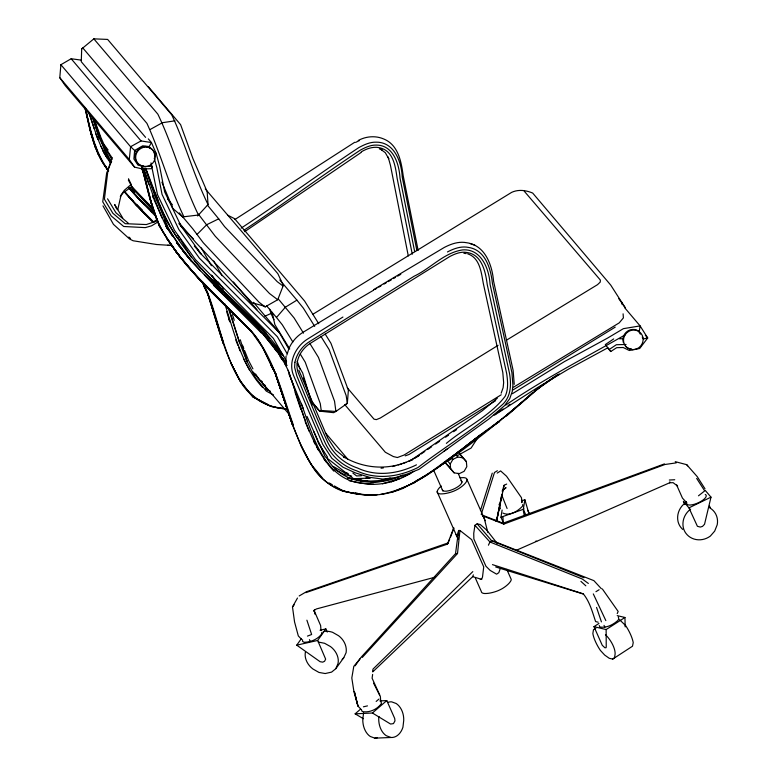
<?xml version="1.0" encoding="UTF-8"?>
<svg xmlns="http://www.w3.org/2000/svg" width="777" height="777" viewBox="0 0 777 777"><rect width="100%" height="100%" fill="white"/><g stroke="black" fill="none" stroke-linecap="round" stroke-linejoin="round"><path stroke-width="1.17" d="M197.601 215.948L208.042 204.565C193.803 175.534 185.421 144.017 171.756 114.86L107.634 39.423L93.842 38.85L81.692 48.912L81.274 61.713L145.59 137.374M285.751 362.325L286.062 356.148M302.583 639.801L302.486 641.316L303.982 642.268C310.615 642.288 317.842 639.277 321.756 633.857L321.853 632.342M522.727 504.555L522.63 506.07C518.094 510.994 509.654 516.472 502.981 513.092M60.888 64.714L130.585 146.717L134.625 150.466L133.887 158.994L138.034 165.151L143.784 166.463L152.399 166.239L151.35 168.706L142.395 168.968L134.538 167.113L65.2 85.567L59.79 77.71L60.888 64.714L71.173 58.741L81.41 60.15M134.538 167.113L129.312 159.479L130.585 146.717L141.035 140.938L151.428 142.541L156.216 153.506L159.606 166.132L164.656 191.87L181.274 226.437L201.35 254.322L279.39 332.77L288.937 349.242M362.286 657.449L457.507 553.515L459.965 530.477L458.605 530.506L457.595 536.324M363.578 712.781L362.781 719.56A17.444 12.043 86.5 0 0 370.279 736.479L374.825 738.15L390.889 737.49A17.988 12.791 87.8 0 0 402.933 727.233L403.729 720.444A19.134 15.171 -85.4 0 0 396.241 703.525L391.686 701.854A17.988 12.791 87.8 0 0 387.597 702.495M355.108 665.831L360.926 657.478L455.526 553.632L458.605 530.506M379.021 716.549L378.72 718.754A17.444 12.043 86.5 0 0 386.208 735.673L390.889 737.49M497.426 543.715L486.8 530.167L480.264 524.533L477.146 523.815L474.951 525.301L473.737 533.313L473.863 538.966L485.936 566.219L490.19 570.435L496.61 574.174L498.805 572.688L500.038 569.172M372.63 674.455L372.096 678.195L379.759 695.094M503.836 523.756L500.951 517.229L502.117 510.042M502.942 516.656L503.243 523.572M526.107 515.617L523.309 509.314L524.863 499.737L521.513 500.922M523.844 508.401L523.397 511.14L524.358 515.831M372.591 671.289L373.038 669.055L472.804 571.629M496.542 521.212L501.923 494.269L496.454 521.066M496.027 521.348L496.503 518.978M496.697 520.726L504.137 485.266L506.691 484.052M117.764 209.683L121.105 194.949L124.359 190.268L131.167 184.411L128.506 178.759M705.429 490.617L710.994 497.154L704.545 524.261L702.515 526.398L700.271 527.059L697.406 526.301L688.937 507.867L683.381 501.32L684.877 504.574M104.225 146.212L111.917 157.585L107.984 170.212L104.4 199.184L112.879 213.296L125.214 223.679L146.338 224.563L157.731 220.697M286.868 355.07L288.597 349.601M480.439 510.576L492.268 473.144M481.216 514.461L494.483 472.494L497.377 470.736M503.098 488.412L504.137 485.266M516.258 550.339L669.492 482.838L669.861 481.789M205.245 188.869L277.845 273.689L283.333 285.382L277.729 299.728L265.083 306.896L259.081 302.243L203.263 242.735L192.764 228.778L179.351 212.879M372.737 671.891L472.688 576.651L473.348 574.883M305.827 592.657L447.445 544.123L449.669 539.442M450.514 537.198L453.894 528.205M447.445 544.123L453.719 527.913M480.264 579.38L481.623 579.351L482.507 577.049L483.721 566.87L471.649 539.617L459.965 530.477M111.645 161.189L106.672 172.921L102.739 201.826L111.257 215.977L123.708 226.486L145.328 227.622L151.622 225.806L157.828 222.018M305.41 652.068A17.444 14.035 36.4 0 0 312.908 668.987L318.968 672.435L325.184 673.542L331.585 672.115L335.839 668.657L338.024 663.509A17.444 14.035 36.4 0 0 330.526 646.59L324.592 643.288L318.259 642.035M617.22 613.607L618.162 611.46L602.33 588.917M335.839 668.657L343.793 657.653L346.105 652.651A19.134 16.803 23.9 0 0 338.607 635.741L332.546 632.284A17.988 14.753 34.5 0 0 323.3 631.546M488.432 545.192L489.928 541.977L491.637 540.724L494.172 541.355L593.89 580.642L601.359 588.733M501.184 393.181L503.127 387.704L503.651 382.634L502.816 372.552L483.304 283.43C481.293 272.64 479.943 257.779 467.667 253.836M288.947 348.514C291.861 341.802 296.814 336.169 303.02 332.313L337.131 311.626M301.651 639.442L298.31 635.926L294.561 621.969L292.482 606.934L297.484 598.037M450.67 469.153L450.213 464.005L452.923 459.372L457.77 457.012L462.898 457.847L466.355 461.538L466.812 466.676L464.102 471.318L459.256 473.669L454.127 472.843L444.425 461.791M478.923 435.955L471.115 448.038L457.682 455.487M327.263 632.07L325.864 628.914L317.676 640.452L325.65 659.139L324.563 661.295L322.688 662.15L320.085 661.693L296.746 645.163L301.525 638.422M120.309 196.571L123.048 192.978L131.342 186.946L131.167 184.411M292.482 606.934L294.172 604.846M314.636 609.663L313.51 611.052L316.288 608.983L435.237 577.136M360.072 658.77L353.788 666.355L351.806 677.981L353.962 691.841L357.954 706.099L361.305 709.615M93.842 38.85L157.857 114.161C173.494 146.814 182.595 182.342 198.475 215.025L183.896 216.754L183.275 217.492L172.892 208.479L161.888 182.139M292.842 341.977L282.313 324.815L276.476 317.482L285.373 307.197L296.911 300.145L303.36 308.148L314.675 326.34M197.076 234.382L206.701 224.718L218.696 218.832L224.611 226.651L277.253 281.682L282.847 285.887M497.309 398.242L482.43 410.654L412.5 459.275C390.588 470.716 364.559 469.327 343.434 456.721L345.085 457.711L335.567 450.029L327.739 438.063L298.824 370.173M207.381 205.167L208.042 204.565L207.158 191.705L192.919 158.586L180.604 124.65L148.426 86.801M532.867 392.628L507.41 414.733M534.625 391.084L553.807 377.272M516.326 407.061L503.438 417.929M519.055 404.671L521.785 402.282M524.524 399.883L527.253 397.494M529.079 395.901L532.721 392.715M534.547 391.122L538.111 388.218M363.422 718.744L355.128 713.84L360.518 709.178M372.426 713.004L386.781 700.572L394.697 718.434L394.978 720.891L393.453 723.61L390.569 724.038L372.426 713.004L355.128 713.84M506.487 416.016L540.025 387.072L536.586 389.704C494.541 425.563 451.806 462.15 402.972 488.403C392.676 492.579 381.73 495.172 370.58 495.066C346.911 494.9 323.378 486.587 311.47 464.714C294.036 436.402 286.082 403.807 275.175 372.737C267.045 358.945 262.587 342.929 251.194 331.187L263.52 348.776L270.794 363.821M376.165 701.456L378.962 699.047M503.379 489.869L506.031 487.655L502.253 490.54M81.692 48.912L82.838 47.97L146.931 123.368C160.829 153.768 169.337 186.519 183.896 216.754M505.652 416.171L491.928 426.534M595.91 628.195L593.473 629.72L592.861 633.469A17.172 4.74 60.1 0 0 600.359 650.388L604.71 655.089L609.236 658.274L612.713 659.1L614.529 657.672L615.131 653.923A16.443 7.148 55.9 0 0 607.643 637.004L605.458 634.654M442.637 464.131L480.429 435.11L499.708 421.377C460.819 445.619 427.806 485.732 380.798 494.327M454.914 454.438L426.573 475.145L414.316 482.575M456.818 452.991L467.259 445.027M471.066 442.132L476.767 437.781M439.976 465.773L461.188 449.621M466.977 445.221L476.622 437.878M539.85 386.907L543.57 384.256M477.836 436.703L479.768 435.246M278.574 299.096L277.729 299.728L269.483 293.502L215.219 236.189L198.407 214.161M443.842 451.418L447.678 448.582M495.804 423.533L497.717 422.134M499.621 420.736L501.534 419.327M446.357 443.366C465.481 427.35 489.869 416.462 505.186 396.251C508.508 389.17 507.74 381.216 506.711 373.708L487.247 284.625C485.567 272.096 482.148 254.817 467.21 252.525C461.13 251.292 455.157 253.749 449.854 256.478L310.829 343.045C300.514 349.174 293.376 362.733 298.873 374.32C308.207 396.998 317.395 419.755 327.612 442.055C333.644 454.467 344.434 463.636 357.488 468.007C376.554 476.971 398.096 473.892 416.462 464.84M536.586 389.704L559.265 373.931M345.862 404.312L347.338 403.302L348.378 390.229L330.953 343.298L325.174 334.032M415.365 457.925L419.133 455.341M421.017 454.05L424.776 451.466M427.603 449.533L431.604 446.794M435.606 444.046L439.607 441.307M445.6 437.189L448.601 435.139M453.603 431.711L456.604 429.652M546.522 382.235L557.342 374.835M613.684 338.918L605.322 344.58L610.761 351.515L616.666 347.678L623.203 347.504L629.312 350.495L639.714 348.475L647.697 337.985L640.102 325.903L624.475 307.507M361.12 152.477L244.677 231.663M494.123 414.996L496.114 413.665M498.115 412.325L503.107 408.974M508.1 405.633L510.091 404.293M243.959 230.215C283.255 204.225 321.124 176.146 360.373 150.097C365.307 147.465 370.6 144.881 376.35 145.085C393.22 145.037 399.213 164.015 400.009 178.069L414.665 251.573M609.246 349.465L616.384 344.716L626.068 344.483M241.113 228.156C280.847 201.981 319.221 173.805 358.896 147.552C364.267 144.658 370.066 141.938 376.33 142.172C394.279 142.065 401.524 161.801 402.224 177.049L416.899 250.612M301.262 403.37C312.422 434.168 323.601 480.235 363.053 483.391C380.856 486.645 398.863 480.944 413.811 471.386M354.73 142.278L234.936 219.502M152.457 222.533L157.352 219.367M512.354 393.725L564.452 361.577L607.614 338.063L623.387 328.661L640.102 325.903L639.131 332.284L640.374 334.188M505.788 405.031C543.997 378.836 585.217 357.721 625.339 334.751M494.803 414.937L538.325 387.063L568.541 369.114L607.721 347.853M698.484 495.804L704.7 490.899L696.658 478.399M625.174 626.913L624.951 617.482L606.138 629.555L606.235 647.037L606.002 647.736L604.865 647.736L602.253 645.279L593.968 626.65L598.921 623.465M612.713 659.1L632.488 646.221L633.226 642.618A20.503 6.537 59 0 0 625.728 625.699L619.492 619.638M497.193 473.096L500.631 470.93L506.546 476.233L521.493 497.736L521.891 502.68L521.649 499.553M342.929 317.045L308.08 338.743C295.687 346.144 287.509 362.48 293.939 376.35L322.785 444.405L331.779 458.236L342.987 467.23L355.487 472.911L369.609 477.34L382.779 479.088L395.27 477.593L407.129 474.038L418.881 469.395L488.782 419.056L504.584 405.633L509.731 398.679L512.276 391.472L512.917 385.101L511.907 372.601L492.424 283.43C490.831 268.706 485.392 249.864 468.385 247.397C461.082 245.93 453.817 248.611 447.426 251.971M495.639 400.679L409.061 454.467L405.244 455.856M513.121 389.879L615.238 327.117M595.949 591.686L599.125 589.724M312.83 314.296L511.664 192.356C518.414 189.19 526.029 190.248 532.692 193.065L610.722 285.081L625.174 307.663L618.774 298.679M498.076 345.338L380.283 418.036L376.35 419.619L374.028 419.172L347.261 387.752M506.322 340.277L597.513 284.673L600.262 282.07L600.349 280.05L524.242 191.191M501.214 394.774L404.03 455.05L397.397 457.527L393.366 456.555L385.314 452.233L344.765 404.623M513.587 387.179L619.23 322.863L623.397 317.89L623.086 313.821M373.533 289.704L444.279 247.455C451.068 243.9 458.809 241.191 466.559 242.715C485.023 245.153 492.094 264.772 493.56 281.051L513.111 370.347L514.238 384.333M338.16 310.994L373.63 290.171M374.669 289.568L376.758 288.345M378.846 287.121L380.944 285.907M384.071 284.071L386.159 282.847M388.257 281.633L391.385 279.798M393.473 278.584L395.561 277.36M397.659 276.136L400.786 274.31M299.174 595.959L306.429 591.734L448.407 542.812M408.838 461.305L419.415 455.38M451.486 458.925L449.417 460.071L447.134 460.159M150.175 129.477L162.403 122.708L174.99 120.823M416.045 480.963L426.573 475.145M361.188 151.904C367.026 148.465 374.077 145.921 380.837 148.086C393.764 151.748 395.454 167.104 397.144 178.36L412.276 254.215M402.913 475.145C378.069 487.257 341.987 484.897 327.185 458.585M688.937 507.867L710.994 497.154M265.083 306.896L265.753 306.585M355.633 142.385L359.518 140.53M358.207 140.491C365.957 136.286 375.427 135.431 383.605 138.937C398.329 144.804 401.301 161.771 403.176 175.641L418.133 250.437M264.85 316.239L270.979 313.481L269.716 309.188M391.152 481.934L399.883 478.117M402.068 477.165L410.8 473.358M391.929 492.288L414.539 482.74M320.959 336.451L329.127 349.592L346.173 395.629L347.338 403.302L335.907 411.46L321.212 410.489L319.638 411.14L311.83 401.962M147.115 147.416L149.203 146.562L151.428 142.541L148.32 138.879M307.459 636.101L311.635 634.498L306.896 620.182M402.583 463.578L405.905 462.334M409.217 461.101L412.538 459.858M503.817 524.096L503.059 523.212L482.177 515.073L482.935 515.967L503.817 524.096L664.937 464.5L676.243 462.859M503.059 523.212L664.432 463.898M500.951 517.229L523.309 509.314M388.131 478.797L390.219 478.069M392.113 478.564L380.05 481.468L372.484 481.886M599.261 625.543L599.786 626.971C606.507 628.253 613.422 624.65 618.201 620.133L618.783 618.375L618.269 616.948M382.449 483.809L400.631 478.321M392.434 466.559L395.823 465.598M398.086 464.957L401.476 463.995M363.413 706.808L367.472 705.885M320.056 630.225L325.864 628.914M296.746 645.163L317.676 640.452M387.014 479.03L379.215 480.604L370.571 481.08L357.634 480.079L361.927 480.468L347.29 477.797L354.186 479.331M374.825 738.15L377.175 737.81M381.041 468.201L383.323 467.948M370.474 477.651L365.986 477.865M377.35 494.59C365.734 496.153 354.215 493.269 342.88 491.151M455.526 553.632L457.507 553.515M377.292 494.531C365.705 495.813 354.225 493.172 342.89 491.161C321.406 483.75 309.819 464.461 300.709 444.93M669.327 480.031L674.747 479.749M669.492 482.838L673.105 482.653L677.641 486.159L676.621 484.974L682.459 498.125L686.81 502.836L685.8 501.641L686.635 503.525A10.625 3.652 -23.9 0 0 698.902 502.486A10.625 3.652 -23.9 0 0 705.254 494.483M379.866 700.912L386.781 700.572M361.412 475.757L356.614 475.942L352.894 473.086M370.173 478.088L353.545 478.681L325.097 456.614L307.061 416.501M619.522 338.791L623.018 338.723M535.606 541.21L536.722 541.21M172.572 245.513L156.498 244.502L133.149 240.763L129.574 238.995L113.461 224.359L102.982 205.856M167.511 245.299L172.232 245.386M355.264 493.482L357.585 493.56M285.314 408.663C266.54 408.1 249.475 397.125 240.093 381.012C224.291 353.681 216.968 322.737 207.352 292.958L202.234 282.129M373.591 484.207L363.053 483.391L349.184 480.72M360.615 481.05L364.209 481.351M367.997 481.371L350.048 478.554M370.367 481.623L373.922 481.993M463.908 253.321L466.2 253.593M284.421 408.576L270.891 406.458L252.603 396.814M284.838 408.906C224.407 402.952 224.427 323.145 202.69 282.08M344.93 491.093L342.628 490.685L334.392 485.946M355.274 492.919L357.575 493.327M333.304 466.501L344.454 472.746L347.824 473.426M344.454 472.746L347.941 473.504M351.709 476.107L343.871 474.397L334.926 469.415M617.21 615.627L624.951 617.482M598.212 622.202L595.609 621.581C592.365 611.946 589.821 601.893 583.294 593.851L492.453 564.617M593.968 626.65L606.138 629.555M495.697 566.977L583.401 594.065M675.232 461.664L686.683 464.665L697.241 476.641L705.03 488.85M264.617 306.264L252.146 302.768L195.765 242.434L179.322 223.086M472.688 576.651L481.623 579.351M474.951 245.289L470.095 243.57M379.331 148.873L382.051 149.844L380.516 149.145L385.314 152.71L388.723 158.702L388.179 157.061L390.472 165.433L408.294 255.915M583.954 577.748L491.637 540.724L477.146 523.815M227.535 215.112L234.567 218.658L304.613 301.058L318.745 323.727M268.434 404.739L252.379 396.523L240.083 380.73L230.643 362.684M265.889 388.49L268.016 389.636M265.88 389.277L268.016 390.423M273.562 395.017L266.258 391.093L255.856 378.263L247.047 361.499L239.617 342.764L228.088 307.556M260.363 380.526L262.325 381.585M270.367 391.21L267.434 389.627L257.274 377.127L255.643 374.019M329.244 482.983L332.333 484.761M263.131 384.139L265.2 385.353M136.723 151.933L134.625 150.466L142.706 145.823L149.203 146.562L150.194 148.679M588.354 583.449L582.255 579.001L489.928 541.977L474.951 525.301M128.224 223.125L115.938 212.781L107.556 198.815M128.846 237.043L130.565 238.529M580.914 581.361L585.829 585.819M155.215 214.238L137.782 197.436L129.487 187.412M129.312 188.529L144.561 204.662M150.602 210.548L152.321 212.228M216.802 285.819L218.531 287.5M224.572 293.385L228.894 297.591M232.352 300.952L240.987 309.363M247.902 316.084L249.631 317.764M255.672 323.65L259.994 327.855M153.069 208.537L131.983 187.004L153.399 209.654M283.702 356.148C259.197 319.745 222.708 293.852 194.24 260.81M124.145 191.346L144.843 214.19L153.322 222.513M265.773 333.848C234.877 302.952 201.544 273.737 176.913 237.296C162.451 216.453 154.089 192.249 145.649 168.512M147.62 216.511L136.48 205.468L124.903 192.278M147.853 216.812L152.991 221.901M172.513 246.348C194.561 278.389 224.339 304.001 251.379 331.614M261.383 332.945L213.704 285.314L222.64 293.9L204.574 275.048M128.661 196.678L132.886 200.922L125.039 192.065M129.409 197.64L153.924 222.271M191.89 271.134L251.787 331.808C274.126 358.119 281.808 393.201 293.347 424.883M155.788 216.404L137.335 197.669L128.788 187.83M181.06 226.282L193.454 239.015M255.322 322.057L266.113 333.333L218.046 286.014L201.389 268.648M191.433 261.334L176.476 242.395L191.433 261.334L200.466 270.755M154.118 211.694L131.507 187.393M124.233 191.773L131.362 199.534M132.954 201.262L144.843 214.19M208.77 289.403L186.305 264.879L176.01 251.797L159.596 226.631L152.418 207.255L142.298 168.055M269.24 340.423L286.334 363.325L269.24 340.423L282.391 354.904C244.862 308.372 191.929 274.388 164.141 220.192M130.857 189.637L134.032 193.211M135.616 194.998L141.977 202.146M200.427 280.701L176 251.787L200.243 280.507L251.554 331.798C218.774 296.26 178.263 265.006 157.177 220.415C150.447 203.525 146.882 185.674 142.288 168.143M279.06 299.844L294.124 317.987L303.486 333.148M645.347 335.217L647.697 337.985L643.473 338.927L642.229 337.033M607.624 347.824L610.761 351.515M686.683 464.665L687.694 465.86M459.324 453.263L466.355 461.538M459.77 454.166L462.898 457.847M456.206 455.176L457.77 457.012M451.359 457.527L452.923 459.372M447.086 460.324L450.213 464.005M444.745 461.81L454.127 472.843M279.807 279.992L296.911 300.145M207.478 205.186L218.696 218.832M154.652 151.67L156.216 153.506M71.173 58.741L141.035 140.938M266.686 305.905L276.476 317.482M167.589 199.038L172.494 204.924M253.496 302.302L279.39 332.77M59.79 77.71L129.312 159.479M233.401 281.993L256.934 309.683M178.933 223.669L181.274 226.437M194.299 246.027L201.35 254.322M325.417 432.867L348.106 459.557M253.127 371.998L289.112 414.306M258.964 329.39L277.146 350.835L287.092 365.53M128.273 195.765L131.342 199.407M132.877 201.224L136.713 205.769M260.509 327.535L269.658 338.393M261.956 332.585L278.457 353.516L286.276 365.948M310.878 464.092L321.901 477.369M256.74 376.058L258.187 377.845M333.809 471.115C308.013 442.948 300.767 403.817 287.587 369.211L284.77 363.636M324.116 459.343L326.321 462.062M262.684 387.568C241.229 364.559 234.324 332.702 224.757 303.729M179.516 246.29L176.573 242.463L179.477 246.328M182.449 250.116L183.926 252.03M186.13 254.895L188.335 257.77M182.381 250.194L185.295 254.06M104.079 144.59L108.129 150.01M163.607 215.083L164.957 216.9M181.138 258.479L167.152 239.054L181.138 258.479L171.843 245.6M218.279 281.993L222.533 287.772L223.601 291.21M166.997 238.665L171.134 244.425M108.615 170.6C95.115 152.418 90.249 129.934 85.528 108.236M108.052 170.153C93.716 152.447 90.229 129.458 85.256 107.954M108.566 171.027L105.351 166.346L108.498 171.134M212.257 275.757L220.998 288.568M274.786 348.688L276.107 350.67M280.089 356.604L282.08 359.566M211.519 275.097L219.493 288.218M181.216 248.611L165.054 224.077L154.079 199.767M318.182 442.715L327.603 457.235M102.807 150.845L105.449 154.914M166.093 226.379L172.591 236.461M177.894 235.509L179.118 237.422M180.342 239.326L191.55 257.663M165.957 219.629L176.913 237.296M88.84 112.791C94.998 129.866 99.505 148.028 110.431 162.859M108.498 170.833C93.832 152.71 89.87 129.39 84.829 107.352M131.342 186.946L133.887 191.074M309.732 343.259L318.473 357.41L334.537 401.204L335.907 411.46L333.663 412.665L319.638 411.14L311.791 401.622L303.253 377.991M214.277 279.633L216.705 283.566M165.957 226.301L167.774 229.244L166.113 226.194M103.632 152.185L107.187 157.964L100.991 146.338M300.281 354.098L305.235 362.179L320.299 403.681L321.212 410.489M289.724 348.941L274.854 324.621L272.183 312.383M106.624 155.759L110.674 162.51M122.737 218.016L114.646 204.468L116.744 209.042M128.341 180.099L134.868 191.958M297.28 363.655L302.651 372.921L312.257 404.904M286.859 353.195L277.389 336.771L199.398 258.149L178.875 229.545L162.043 194.386L156.867 167.842L154.244 158.217M286.577 361.422L273.3 338.296L195.425 259.586L174.485 230.293L157.459 194.571L150.981 162.888M213.685 260.985L222.105 275.728M311.218 464.685L300.854 445.308L292.327 424.407L274.427 371.348L270.775 364.937L276.33 374.893L275.175 372.737M207.721 292.88L204.06 286.46L208.168 294.706L223.378 342.57M201.253 247.902L211.383 265.744M166.404 237.607C152.583 216.666 148.281 191.579 141.977 167.754M197.95 249.699L199.728 252.836M111.713 159.479L106.022 149.067L100.981 137.646L94.367 119.648M317.812 441.239L323.883 452.467M313.5 441.064L315.18 444.172M316.861 447.28L318.541 450.398M178.331 238.15L179.361 240.064M111.237 162.442L99.456 138.481L92.317 116.735M252.913 368.842L248.562 360.557L244.648 350.699M243.395 358.518L249.475 370.095M230.866 362.976L240.316 381.303M110.946 162.247L104.642 150.039L93.59 118.531M482.935 515.967L484.362 518.764L487.771 532.342M169.561 225.281L163.491 213.267L151.214 184.547M373.582 683.158L380.409 696.668L380.681 701.456M456.08 534.537L457.935 538.218M217.23 284.635L218.269 286.762M271.833 365.977L274.427 371.348M593.298 593.91L605.846 620.6M270.979 313.481L273.931 319.697M207.352 292.958L208.168 294.706L202.292 281.983M604.02 625.359L604.856 627.243M459.994 477.845A19.211 6.604 -23.9 0 1 461.849 477.68A13.801 4.74 -23.9 0 1 467.074 479.759L485.227 520.716M506.808 569.415L511.217 579.38A13.801 4.74 -23.9 0 1 510.033 582.051A19.211 6.604 -23.9 0 1 502.855 588.267A13.801 4.74 -23.9 0 1 496.969 591.122A19.211 6.604 -23.9 0 1 486.509 593.473A13.801 4.74 -23.9 0 1 481.274 591.394L475.388 578.117M458.119 473.271L462.004 482.031M433.634 470.172L442.861 490.986M441.229 486.013A19.211 6.604 -23.9 0 0 437.13 491.783L458.226 539.384M309.44 639.646L310.276 641.53M313.772 431.517L317.366 440.161M305.128 421.561L309.207 431.361M167.609 226.495L154.973 196.202L145.396 168.376M289.034 374.203L303.477 409.12M314.112 610.508L320.619 625.514L321.018 630.458M501.757 495.104L507.099 508.498M242.473 345.221L243.784 348.504M235.722 339.85L237.908 345.377M238.782 347.581L240.103 350.893M161.956 217.929L152.477 193.735L143.619 168.026M142.23 167.978L143.531 171.338M145.707 168.25L158.459 201.437M141.958 167.987L144.056 173.621M95.833 133.935L97.883 139.452M142.065 168.055L144.153 173.679M380.992 701.913L381.517 703.34C377.544 709.284 369.153 713.121 362.131 711.489L361.616 710.061M297.154 361.111L300 368.988M152.545 195.454L153.739 198.805L152.574 195.435M141.696 168.182L144.891 177.273M141.754 168.094L144.93 177.205M150.602 200.922L159.596 226.631M143.298 168.454L148.708 184.188M295.017 392.162L300.767 409.168M596.561 607.439L601.427 621.901M288.209 370.25L305.06 420.25M85.169 107.867L90.2 129.876L93.512 139.947M94.988 144.435L98.3 154.516M85.383 108.644L86.5 112.092M92.424 116.764L99.456 138.481M89.054 112.752L94.279 128.856M142.618 168.454L151 201.185L157.177 220.415M228.7 318.366L229.788 321.765M226.573 311.392L229.807 321.659M232.478 314.598L234.256 320.318M240.297 339.763L247.047 361.499L242.21 345.386M228.933 308.391L239.617 342.764M499.067 504.273L500.427 508.799M89.918 129.332L95.425 147.776M524.863 499.737L528.904 513.461M151 201.185L152.593 207.44M354.331 691.452L357.954 706.099L354.331 691.511M90.2 129.876L91.56 135.635M314.52 611.732L314.938 614.17M621.94 302.34L622.163 304.633M111.917 157.585L112.034 159.275M631.633 349.009A10.033 9.596 -44 0 1 627.816 347.921M626.99 347.426A10.033 9.596 -44 0 1 625.456 346.124M623.397 342.657A10.033 9.596 -44 0 1 638.5 331.031M146.97 146.6A10.033 9.596 -44 0 1 154.652 156.935M143.784 166.055A10.033 9.596 -44 0 1 135.13 155.604A10.033 9.596 -44 0 1 145.998 146.484M527.661 510.343A20.503 2.758 68.9 0 1 529.632 514.083M343.793 657.653A17.988 14.753 34.5 0 1 342.142 659.382M709.712 507.847A17.444 16.298 -40.4 0 1 717.21 524.757L714.675 531.128L710.324 536.101A18.143 16.948 -40.4 0 1 685.8 533.158A17.444 16.298 -40.4 0 1 683.294 527.525A18.143 16.948 -40.4 0 1 690.627 509.12M709.352 506.05A17.444 16.298 -40.4 0 1 710.431 507.789M685.314 502.874A18.143 16.948 -40.4 0 0 677.991 521.28A17.444 16.298 -40.4 0 0 680.487 526.913A18.143 16.948 -40.4 0 0 682.721 529.399M467.074 479.759A19.211 6.604 -23.9 0 1 458.712 488.655A13.801 4.74 -23.9 0 1 452.826 491.511A19.211 6.604 -23.9 0 1 442.366 493.861A13.801 4.74 -23.9 0 1 437.13 491.783M460.907 480.652A10.625 3.652 -23.9 0 1 454.555 488.655A10.625 3.652 -23.9 0 1 442.288 489.695M294.901 362.296L294.629 367.307L296.804 375.835C306.138 398.552 315.336 421.338 325.553 443.686C331.857 456.682 343.152 466.326 356.828 470.891C376.612 480.128 398.96 476.932 417.987 467.511C445.959 446.008 476.67 427.865 502.904 404.176C511.159 396.124 511.363 384.042 509.518 373.426L490.054 284.304C489.219 268.774 481.05 248.349 462.519 249.922C443.958 252.68 430.536 268.502 414.112 276.223C379.37 297.97 344.648 319.745 309.858 341.404C302.263 345.988 296.863 353.652 294.901 362.296M502.865 489.588L502.389 491.928L502.855 489.578M142.181 210.266L136.266 204.322L142.191 210.334M292.473 424.776L275.34 373.3L292.473 424.776M223.222 343.317L207.896 293.959L223.232 343.327M632.264 349.611A10.033 9.596 -44 0 0 642.307 335.46A10.033 9.596 -44 0 0 625.388 334.401A10.033 9.596 -44 0 0 632.264 349.611M144.415 166.657A10.033 9.596 -44 0 0 154.448 152.506A10.033 9.596 -44 0 0 137.539 151.447A10.033 9.596 -44 0 0 144.415 166.657"/></g></svg>
